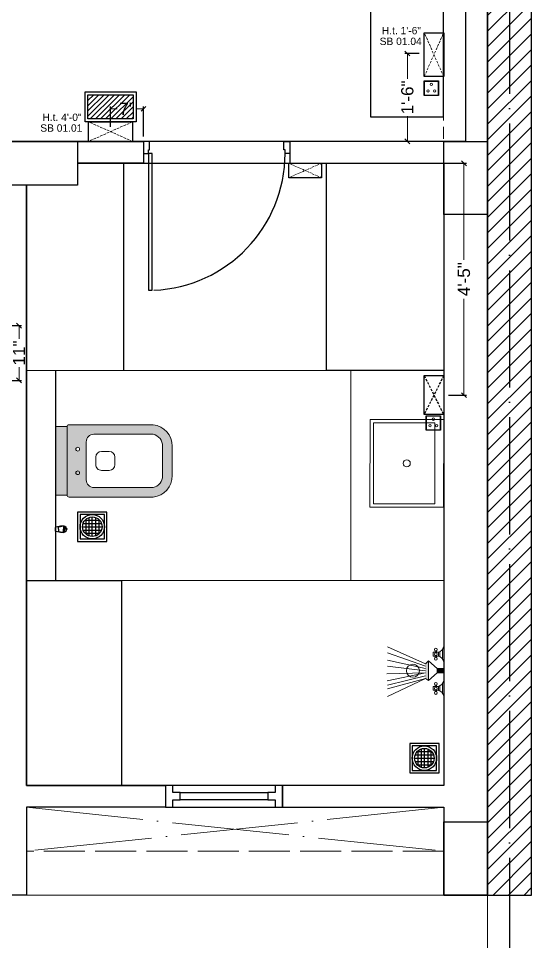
# Model space of a CAD drawing. Header units: millimetres. Extents: x 35877 to 3066687, y -650199 to -40525.
# Drawn here: x 149743.9 to 149849, y -180554.2 to -180365 of the extents above; entities that cross this region are included whole.
import ezdxf

# ---------------------------------------------------------------- set-up
doc = ezdxf.new("R2010")
doc.units = ezdxf.units.MM
doc.header["$MEASUREMENT"] = 0
doc.header["$PDMODE"] = 35
for name, pattern in [('ACAD_ISO02W100', [15, 12, -3]), ('ACAD_ISO04W100', [30, 24, -3, 0, -3]), ('DASHED', [0.75, 0.5, -0.25]), ('DASHED2', [0.375, 0.25, -0.125])]:
    doc.linetypes.add(name, pattern=pattern)
doc.layers.get('Defpoints').update_dxf_attribs({"color": 220})
for name, color, linetype in [('09ELECTRICAL', 5, 'Continuous'), ('AR DOOR', 40, 'Continuous'), ('AR ELE-5', 134, 'Continuous'), ('SANIT', 232, 'Continuous'), ('WC-DET', 8, 'Continuous')]:
    doc.layers.add(name, color=color, linetype=linetype)
for name, color, linetype, lineweight in [('COLUMN', 1, 'Continuous', 30), ('dim05', 1, 'Continuous', 13), ('el', 7, 'Continuous', 20), ('ELEC-wires', 1, 'DASHED2', 13), ('Electrical', 84, 'Continuous', 30), ('FURNITURE', 32, 'Continuous', 9), ('furniture dimensions', 1, 'DASHED', 0), ('FURNITURE-1', 252, 'Continuous', 13), ('GROUND FLOOR', 7, 'Continuous', 9), ('GROUND FLOOR  ( HATCH )', 251, 'Continuous', 9), ('GROUND FLOOR  ( PLINE )', 251, 'Continuous', 30), ('hatch-rcc', 251, 'Continuous', 9), ('Labelling', 1, 'Continuous', 25), ('UTILITY', 48, 'Continuous', 9), ('wall', 7, 'Continuous', 30), ('X_PLOT', 1, 'Continuous', 9), ('XX~SLAB ( BEAM )~ ( DIM )', 7, 'Continuous', 9), ('XX~STR BEAM', 5, 'ACAD_ISO02W100', 9)]:
    doc.layers.add(name, color=color, linetype=linetype, lineweight=lineweight)
doc.layers.add('XX~SLAB ( PLINE )', color=251, linetype='Continuous', plot=False)
doc.styles.add('Arial', font='arial.ttf')
doc.styles.get("Standard").update_dxf_attribs({"font": 'arial.ttf', "height": 6})
doc.dimstyles.new('ISO-25', dxfattribs={"dimtxt": 2.5, "dimasz": 1, "dimexe": 0.5, "dimexo": 1, "dimtad": 0, "dimdec": 1, "dimlunit": 4, "dimtxsty": 'Standard', "dimblk": 'OBLIQUE', "dimcen": 2.5, "dimclrd": 1, "dimclre": 1, "dimclrt": 5, "dimadec": 0, "dimazin": 0, "dimtfac": 1, "dimtdec": 1, "dimtmove": 0, "dimatfit": 3, "dimfxl": 1, "dimlwd": -1, "dimarcsym": 0})

# ---------------------------------------------------------------- blocks, each defined once
blk = doc.blocks.new('*U25')
for points in [[(-40, 0), (0, 0), (0, 30), (10, 30), (10, 100), (-40, 100)], [(1160, 0), (1120, 0), (1120, 30), (1110, 30), (1110, 100), (1160, 100)], [(0, 0), (0, -1120), (30, -1120), (30, 0)]]:
    blk.add_lwpolyline(points, close=True)
at = {"layer": 'AR ELE-5', "linetype": 'ByBlock', "ltscale": 15}
blk.add_arc((-1.6, 0.7), 1121.6, 272.37301, 359.96526, dxfattribs=at)
blk = doc.blocks.new('6616')
at = {"color": 242, "linetype": 'DASHED', "true_color": 0xcd2027}
for p, q in [((386784.79, -36915.77), (386775.78, -36911.78)), ((386784.79, -36911.78), (386775.78, -36915.77))]:
    blk.add_line(p, q, dxfattribs=at)
at = {"layer": 'ELEC-wires', "color": 5, "linetype": 'ByBlock', "lineweight": 30, "ltscale": 4}
blk.add_lwpolyline([(386775.78, -36911.78), (386784.79, -36911.78), (386784.79, -36915.77), (386775.78, -36915.77)], close=True, dxfattribs=at)
blk = doc.blocks.new('_Oblique')
at = {"layer": 'wall', "color": 0, "lineweight": -2}
blk.add_line((-0.5, -0.5), (0.5, 0.5), dxfattribs=at)
blk = doc.blocks.new('*D353')
at = {"layer": 'Defpoints', "color": 0, "lineweight": 0, "transparency": 16777216}
for p in [(149769.48, -180383.49), (149762.73, -180388.15), (149769.48, -180390.14)]:
    blk.add_point(p, dxfattribs=at)
at = {"layer": 'dim05', "color": 1, "linetype": 'Continuous', "lineweight": -2, "transparency": 16777216}
for p, q in [((149762.73, -180387.15), (149762.73, -180382.99)), ((149769.48, -180389.14), (149769.48, -180382.99))]:
    blk.add_line(p, q, dxfattribs=at)
at = {"layer": 'dim05', "color": 1, "linetype": 'Continuous', "transparency": 16777216}
for p, q in [((149762.73, -180383.49), (149764.06, -180383.49)), ((149769.48, -180383.49), (149768.16, -180383.49))]:
    blk.add_line(p, q, dxfattribs=at)
at = {"layer": 'dim05', "color": 1, "transparency": 16777216, "rotation": 180}
blk.add_blockref('_Oblique', (149762.73, -180383.49), dxfattribs=at)
at = {"layer": 'dim05', "color": 1, "transparency": 16777216}
blk.add_blockref('_Oblique', (149769.48, -180383.49), dxfattribs=at)
at = {"layer": 'dim05', "color": 5, "lineweight": 25, "transparency": 16777216, "insert": (149766.11, -180383.49), "char_height": 2.5, "attachment_point": 5, "style": 'Arial'}
blk.add_mtext('7"', dxfattribs=at)
blk = doc.blocks.new('*D355')
at = {"layer": 'Defpoints', "color": 0, "lineweight": 0, "transparency": 16777216}
for p in [(149826.99, -180372.14), (149823.54, -180390.15), (149826.99, -180390.15)]:
    blk.add_point(p, dxfattribs=at)
at = {"layer": 'dim05', "color": 1, "linetype": 'Continuous', "lineweight": -2, "transparency": 16777216}
for p, q in [((149825.99, -180372.14), (149823.04, -180372.14)), ((149825.99, -180390.15), (149823.04, -180390.15))]:
    blk.add_line(p, q, dxfattribs=at)
at = {"layer": 'dim05', "color": 1, "linetype": 'Continuous', "transparency": 16777216}
for p, q in [((149823.54, -180372.14), (149823.54, -180377.31)), ((149823.54, -180390.15), (149823.54, -180384.97))]:
    blk.add_line(p, q, dxfattribs=at)
at = {"layer": 'dim05', "color": 1, "transparency": 16777216}
for p, rotation in [((149823.54, -180372.14), 90), ((149823.54, -180390.15), 270)]:
    blk.add_blockref('_Oblique', p, dxfattribs=dict(at, rotation=rotation))
at = {"layer": 'dim05', "color": 5, "lineweight": 25, "transparency": 16777216, "insert": (149823.54, -180381.14), "char_height": 2.5, "attachment_point": 5, "rotation": 90, "style": 'Arial'}
blk.add_mtext('1\'-6"', dxfattribs=at)
blk = doc.blocks.new('GF')
at = {"color": 9, "true_color": 0xc7c8ca}
blk.add_lwpolyline([(133536.56, -183540.16), (133537.74, -183540.16), (133537.74, -183571.16), (133536.56, -183571.16)], close=True, dxfattribs=at)
at = {"layer": 'FURNITURE', "color": 9, "lineweight": 30, "true_color": 0xc7c8ca}
for p, q in [((133682.2, -183543.34), (133682.2, -183570.84)), ((133543.67, -183627.92), (133551.14, -183627.92))]:
    blk.add_line(p, q, dxfattribs=at)
at = {"layer": 'FURNITURE', "color": 9, "lineweight": 25, "true_color": 0xc7c8ca}
blk.add_line((133536.2, -183545.34), (133686.7, -183545.34), dxfattribs=at)
at = {"layer": 'FURNITURE', "color": 9, "linetype": 'DASHED', "lineweight": 30, "true_color": 0xc7c8ca}
blk.add_line((133543.67, -183640.78), (133543.67, -183573.36), dxfattribs=at)
at = {"layer": 'FURNITURE', "color": 9, "linetype": 'DASHED', "lineweight": 20, "true_color": 0xc7c8ca}
blk.add_line((133551.14, -183627.92), (133536.2, -183627.92), dxfattribs=at)
at = {"layer": 'FURNITURE', "color": 9, "lineweight": 30, "true_color": 0xc7c8ca}
for points in [[(133536.2, -183537.34), (133551.14, -183537.34), (133551.14, -183573.36), (133536.2, -183573.36)], [(133683.7, -183633.84), (133683.7, -183570.84), (133685.2, -183570.84), (133685.2, -183633.84)], [(133536.2, -183579.68), (133537.23, -183579.68), (133537.23, -183587.68), (133536.2, -183587.68)], [(133536.2, -183604.1), (133537.23, -183604.1), (133537.23, -183612.1), (133536.2, -183612.1)], [(133536.2, -183615.13), (133537.23, -183615.13), (133537.23, -183623.12), (133536.2, -183623.12)], [(133536.2, -183626.23), (133537.23, -183626.23), (133537.23, -183634.23), (133536.2, -183634.23)], [(133682.19, -183633.84), (133667.19, -183633.84), (133667.19, -183661.34), (133682.19, -183661.34)]]:
    blk.add_lwpolyline(points, close=True, dxfattribs=at)
for points in [[(133682.2, -183543.34), (133682.2, -183570.84), (133667.2, -183570.84), (133667.2, -183543.34), (133682.2, -183543.34)], [(133543.67, -183640.78), (133543.67, -183580.36), (133551.14, -183580.36), (133551.14, -183627.92)]]:
    blk.add_lwpolyline(points, dxfattribs=at)
for points in [[(133557.67, -183546.83), (133567.64, -183546.83, -0.414214), (133570.64, -183549.83), (133570.64, -183559.78, -0.414214), (133567.64, -183562.78), (133557.67, -183562.78, -0.414214), (133554.67, -183559.78), (133554.67, -183549.83, -0.414214)], [(133608.63, -183630.84), (133608.63, -183573.84, -0.414214), (133611.63, -183570.84), (133686.7, -183570.84), (133686.7, -183633.84), (133611.63, -183633.84, -0.414214)]]:
    blk.add_lwpolyline(points, format="xyb", close=True, dxfattribs=at)
at = {"layer": 'FURNITURE', "color": 9, "true_color": 0xc7c8ca}
blk.add_lwpolyline([(133609.63, -183630.84), (133609.63, -183573.84, -0.414214), (133611.63, -183571.84), (133683.7, -183571.84), (133683.7, -183632.84), (133611.63, -183632.84, -0.414214)], format="xyb", close=True, dxfattribs=at)
at = {"layer": 'FURNITURE', "color": 9, "linetype": 'DASHED', "lineweight": 20, "true_color": 0xc7c8ca}
blk.add_lwpolyline([(133536.2, -183640.79), (133543.67, -183640.79), (133543.67, -183580.36), (133536.2, -183580.36)], close=True, dxfattribs=at)
at = {"layer": 'Labelling', "color": 9, "linetype": 'DASHED2', "lineweight": 0, "ltscale": 10, "true_color": 0xc7c8ca}
blk.add_line((133682.2, -183543.34), (133682.19, -183667.34), dxfattribs=at)
blk = doc.blocks.new('FLOOR LT.')
at = {"layer": '09ELECTRICAL'}
h = blk.add_hatch(dxfattribs=at)
h.set_pattern_fill('ANSI31', color=256, scale=6.05916, angle=180, style=0)
h.set_pattern_definition([(225, (8190.6031, -14293.93296), (0.535559115, -0.535559115), [])])
h.paths.add_polyline_path([(0.56, -5.52), (-8.83, -5.52), (-8.83, -0.49), (0.56, -0.49)])
for points in [[(1.17, -6.13), (-9.43, -6.13), (-9.43, 0.12), (1.17, 0.12)], [(0.56, -5.52), (-8.83, -5.52), (-8.83, -0.49), (0.56, -0.49)]]:
    blk.add_lwpolyline(points, close=True, dxfattribs=at)
blk = doc.blocks.new('A$C07311617')
at = {"layer": 'UTILITY'}
h = blk.add_hatch(color=7, dxfattribs=at)
h.paths.add_polyline_path([(-3.13, 2.02), (-3.13, 0), (-3.74, 0), (-3.74, 0.46), (-3.74, 1.42)])
h.paths.add_polyline_path([(-3.13, 0), (-3.13, -0.46), (-3.13, -2.02), (-3.74, -1.59), (-3.74, -0.46), (-3.74, 0)])
h = blk.add_hatch(color=7, dxfattribs=at)
h.paths.add_polyline_path([(0, 0.46), (0, 0), (-1.35, 0), (-1.35, 0.46)])
h.paths.add_polyline_path([(0, 0), (0, -0.46), (-1.35, -0.46), (-1.35, 0)])
at = {"layer": 'UTILITY', "color": 7}
for p, q in [((-3.74, 1.42), (-11.52, 4.9)), ((-1.74, 3.79), (-1.74, 4.05)), ((-1.47, 3.79), (-1.47, 4.05)), ((-0.8, 3.9), (-0.8, 2.88)), ((-0.27, 2.44), (-0.27, 4.33)), ((-3.74, 0.94), (-11.52, 3.66)), ((-3.74, 0.46), (-11.52, 2.15)), ((-3.13, 2.02), (-3.74, 1.42)), ((-3.13, -0.46), (-3.13, 2.02)), ((-1.35, 0.46), (-3.13, 2.02)), ((-1.74, 2.99), (-1.74, 2.72)), ((-1.47, 2.99), (-1.47, 2.72)), ((-3.74, 0), (-11.52, 0.93)), ((-3.13, 0.46), (-3.13, 1.42)), ((-1.35, -0.46), (-1.35, 0.46)), ((-1.35, 0.46), (0, 0.46)), ((0, -0.46), (0, 0.46)), ((-3.74, -0.46), (-11.62, -0.61)), ((-3.74, -0.46), (-11.57, -2.09)), ((-3.74, -1.03), (-11.52, -2.96)), ((-3.74, -1.59), (-11.52, -5.3)), ((-3.74, -1.59), (-11.52, -3.73)), ((-3.74, -1.59), (-3.13, -2.02)), ((-3.13, -0.46), (-3.13, -2.02)), ((-1.35, -0.46), (-3.13, -2.02)), ((-1.35, -0.46), (0, -0.46)), ((-1.74, -3.22), (-1.74, -2.95)), ((-1.47, -3.22), (-1.47, -2.95)), ((-0.8, -4.13), (-0.8, -3.11)), ((-0.27, -2.68), (-0.27, -4.56)), ((-1.74, -4.02), (-1.74, -4.29)), ((-1.47, -4.02), (-1.47, -4.29))]:
    blk.add_line(p, q, dxfattribs=at)
for points in [[(-1.07, 2.99), (-2.14, 2.99), (-2.14, 3.79), (-1.07, 3.79)], [(-1.07, -3.22), (-2.14, -3.22), (-2.14, -4.02), (-1.07, -4.02)]]:
    blk.add_lwpolyline(points, close=True, dxfattribs=at)
for points in [[(-1.35, 0.46), (-3.13, 2.02)], [(-3.13, -2.02), (-1.35, -0.46)]]:
    blk.add_lwpolyline(points, dxfattribs=at)
for centre, radius in [((-1.6, 4.32), 0.298), ((-1.6, 3.39), 0.298), ((-1.6, 2.45), 0.298), ((-6.31, 0), 1.33), ((-1.6, -2.69), 0.298), ((-1.6, -3.62), 0.298), ((-1.6, -4.55), 0.298)]:
    blk.add_circle(centre, radius, dxfattribs=at)
for centre, start, end in [((-1.47, 5.26), 285.2551, 344.7449), ((-1.47, 1.52), 15.2551, 74.7449), ((-1.47, -1.75), 285.2551, 344.7449), ((-1.47, -5.49), 15.2551, 74.7449)]:
    blk.add_arc(centre, 1.52, start, end, dxfattribs=at)
blk = doc.blocks.new('NAHNYsquare')
at = {"color": 253}
for p, q in [((4.49, -1.65), (1.51, -1.65)), ((1.67, -4.48), (1.67, -1.49)), ((2.33, -4.87), (2.33, -1.1)), ((3, -0.99), (3, -4.99)), ((3.67, -4.87), (3.67, -1.1)), ((4.33, -4.48), (4.33, -1.49)), ((5, -2.99), (1, -2.99)), ((4.89, -2.32), (1.11, -2.32)), ((4.89, -3.65), (1.11, -3.65)), ((4.49, -4.32), (1.51, -4.32))]:
    blk.add_line(p, q, dxfattribs=at)
for points in [[(0, -5.99), (6, -5.99), (6, 0.01), (0, 0.01)], [(0.5, -5.49), (5.5, -5.49), (5.5, -0.49), (0.5, -0.49)]]:
    blk.add_lwpolyline(points, close=True)
for radius in [2.5, 2]:
    blk.add_circle((3, -2.99), radius)
blk = doc.blocks.new('A$C3EC62B37')
at = {"layer": 'FURNITURE', "lineweight": 30, "ltscale": 0.25, "true_color": 0xffffff}
h = blk.add_hatch(color=7, dxfattribs=at)
h.dxf.hatch_style = 1
h.paths.add_polyline_path([(-12.22, 0), (-12.22, 2.35), (-26.26, 2.35), (-26.26, 0)])
h.paths.add_polyline_path([(-26.26, 2.35), (-12.22, 2.35, 0.414214), (-11.83, 2.74), (-11.83, 19.96, 0.388639), (-16.24, 23.87), (-22.38, 23.87, 0.379499), (-26.65, 19.96), (-26.65, 2.74, 0.414214)])
h.paths.add_polyline_path([(-15.35, 6.26), (-23.13, 6.26, -0.414214), (-24.7, 7.83), (-24.7, 19.96, -0.349567), (-22.37, 21.91), (-16.24, 21.91, -0.364948), (-13.78, 19.96), (-13.78, 7.83, -0.414214)], flags=16)
h.paths.add_polyline_path([(-18.46, 8.22), (-20.02, 8.22, -0.414214), (-21.2, 9.39), (-21.2, 10.96, -0.414214), (-20.02, 12.13), (-18.46, 12.13, -0.414214), (-17.28, 10.96), (-17.28, 9.39, -0.414214)], flags=0)
h.paths.add_polyline_path([(-22.06, 4.53, -1), (-21.27, 4.53, -1)], flags=16)
at = {"layer": 'FURNITURE', "color": 0, "linetype": 'ByBlock', "lineweight": -2}
for p, q in [((-22.24, 23.87), (-16.24, 23.87)), ((-22.24, 21.91), (-16.24, 21.91)), ((-26.65, 2.74), (-26.65, 19.96)), ((-24.7, 7.83), (-24.7, 19.96)), ((-13.78, 7.83), (-13.78, 19.96)), ((-11.83, 2.74), (-11.83, 19.96)), ((-20.02, 12.13), (-18.46, 12.13)), ((-21.2, 9.39), (-21.2, 10.96)), ((-17.28, 9.39), (-17.28, 10.96)), ((-20.02, 8.22), (-18.46, 8.22)), ((-23.13, 6.26), (-15.35, 6.26)), ((-26.26, 2.35), (-12.22, 2.35)), ((-26.26, 2.35), (-26.26, 0)), ((-12.22, 2.35), (-12.22, 0)), ((-26.26, 0), (-12.22, 0)), ((-26.26, 0), (-12.22, 0))]:
    blk.add_line(p, q, dxfattribs=at)
for centre in [(-21.66, 4.53), (-16.81, 4.53)]:
    blk.add_circle(centre, 0.391, dxfattribs=at)
for centre, radius, start, end in [((-22.31, 19.5), 4.37, 89.0873, 174.0395), ((-16.17, 19.5), 4.37, 5.9605, 90.9127), ((-22.31, 19.48), 2.44, 88.437, 168.6348), ((-16.17, 19.48), 2.44, 11.3652, 91.563), ((-20.02, 10.96), 1.17, 90, 180), ((-18.46, 10.96), 1.17, 0, 90), ((-23.13, 7.83), 1.57, 180, 270), ((-20.02, 9.39), 1.17, 180, 270), ((-18.46, 9.39), 1.17, 270, 0), ((-15.35, 7.83), 1.57, 270, 0), ((-26.26, 2.74), 0.391, 180, 270), ((-12.22, 2.74), 0.391, 270, 0)]:
    blk.add_arc(centre, radius, start, end, dxfattribs=at)
blk = doc.blocks.new('A$C775F2B7C')
at = {"layer": 'WC-DET', "color": 7}
for points in [[(0.0199, 0.0758), (0.0069, 0.0758, 0.150223), (0, 0.0598), (0, 0.0369), (0.0069, 0.004, 0.333354), (0.0114, 0), (0.0248, 0), (0.0382, 0, 0.333354), (0.0427, 0.004), (0.0496, 0.0369), (0.0496, 0.0598, 0.150223), (0.0427, 0.0758), (0.0297, 0.0758)], [(0.0199, 0.0758), (0.0199, 0.0819, -0.414214), (0.0206, 0.0826), (0.0248, 0.0826)], [(0.0248, 0.0758), (0.0199, 0.0758, 0.150223)], [(0.0297, 0.0758), (0.0297, 0.0819, 0.414214), (0.0289, 0.0826), (0.0248, 0.0826)], [(0.025, 0.0202), (0.0118, 0.0202, -0.354974), (0.0072, 0.0233), (0, 0.0572)], [(0.0246, 0.0202), (0.0378, 0.0202, 0.354974), (0.0423, 0.0233), (0.0496, 0.0572)]]:
    blk.add_lwpolyline(points, format="xyb", dxfattribs=at)
blk.add_lwpolyline([(0.0297, 0.0758), (0.0248, 0.0758)], dxfattribs=at)
at = {"layer": 'WC-DET'}
for points in [[(0, 0.0575), (0.0248, 0.0575)], [(0.0005, 0.0627), (0.0248, 0.0627)], [(0.0011, 0.0651), (0.0248, 0.0651)], [(0.0485, 0.0651), (0.0248, 0.0651)], [(0.0491, 0.0627), (0.0248, 0.0627)], [(0.0496, 0.0575), (0.0248, 0.0575)]]:
    blk.add_lwpolyline(points, dxfattribs=at)
blk = doc.blocks.new('*D904')
at = {"layer": 'Defpoints', "color": 0, "lineweight": 0, "transparency": 16777216}
for p in [(149740.98, -180427.92), (149743.98, -180427.92), (149740.98, -180439.15)]:
    blk.add_point(p, dxfattribs=at)
at = {"layer": 'dim05', "color": 1, "linetype": 'Continuous', "lineweight": -2, "transparency": 16777216}
for p, q in [((149741.98, -180427.92), (149744.48, -180427.92)), ((149741.98, -180439.15), (149744.48, -180439.15))]:
    blk.add_line(p, q, dxfattribs=at)
at = {"layer": 'dim05', "color": 1, "linetype": 'Continuous', "transparency": 16777216}
for p, q in [((149743.98, -180427.92), (149743.98, -180430.62)), ((149743.98, -180439.15), (149743.98, -180436.45))]:
    blk.add_line(p, q, dxfattribs=at)
at = {"layer": 'dim05', "color": 1, "transparency": 16777216}
for p, rotation in [((149743.98, -180427.92), 90), ((149743.98, -180439.15), 270)]:
    blk.add_blockref('_Oblique', p, dxfattribs=dict(at, rotation=rotation))
at = {"layer": 'dim05', "color": 5, "lineweight": 25, "transparency": 16777216, "insert": (149743.98, -180433.53), "char_height": 2.5, "attachment_point": 5, "rotation": 90, "style": 'Arial'}
blk.add_mtext('11"', dxfattribs=at)
blk = doc.blocks.new('*D911')
at = {"layer": 'Defpoints', "color": 0, "lineweight": 0, "transparency": 16777216}
for p in [(149829.06, -180394.65), (149830.98, -180442.16), (149835.14, -180442.16)]:
    blk.add_point(p, dxfattribs=at)
at = {"layer": 'dim05', "color": 1, "linetype": 'Continuous', "lineweight": -2, "transparency": 16777216}
for p, q in [((149830.06, -180394.65), (149835.64, -180394.65)), ((149831.98, -180442.16), (149835.64, -180442.16))]:
    blk.add_line(p, q, dxfattribs=at)
at = {"layer": 'dim05', "color": 1, "linetype": 'Continuous', "transparency": 16777216}
for p, q in [((149835.14, -180394.65), (149835.14, -180414.4)), ((149835.14, -180442.16), (149835.14, -180422.4))]:
    blk.add_line(p, q, dxfattribs=at)
at = {"layer": 'dim05', "color": 1, "transparency": 16777216}
for p, rotation in [((149835.14, -180394.65), 90), ((149835.14, -180442.16), 270)]:
    blk.add_blockref('_Oblique', p, dxfattribs=dict(at, rotation=rotation))
at = {"layer": 'dim05', "color": 5, "lineweight": 25, "transparency": 16777216, "insert": (149835.14, -180418.4), "char_height": 2.5, "attachment_point": 5, "rotation": 90, "style": 'Arial'}
blk.add_mtext('4\'-5"', dxfattribs=at)
blk = doc.blocks.new('erfer')
at = {"layer": 'hatch-rcc', "lineweight": 30}
blk.add_lwpolyline([(1905.9, -1304.21), (1908.38, -1304.21), (1908.38, -1306.73), (1905.9, -1306.73)], close=True, dxfattribs=at)
at = {"layer": 'hatch-rcc'}
blk.add_lwpolyline([(1905.96, -1304.28), (1908.31, -1304.28), (1908.31, -1306.66), (1905.96, -1306.66)], close=True, dxfattribs=at)
for centre in [(1906.56, -1305.95), (1907.14, -1304.81), (1907.72, -1305.95)]:
    blk.add_circle(centre, 0.211, dxfattribs=at)

msp = doc.modelspace()

# ---------------------------------------------------------------- hatches: boundary and pattern name
at = {"layer": 'GROUND FLOOR  ( HATCH )', "transparency": 33554687}
h = msp.add_hatch(dxfattribs=at)
h.set_pattern_fill('ANSI31', color=6, scale=18, style=0)
h.set_pattern_definition([(45, (33308.2916, -17925.4715), (-1.590990258, 1.590990258), [])])
h.paths.add_polyline_path([(149848.978, -180263.892), (149839.978, -180263.892), (149839.978, -180544.646), (149848.978, -180544.646)])

# ---------------------------------------------------------------- linework, layer by layer
at = {"layer": 'COLUMN', "transparency": 33554687}
for points in [[(149755.978, -180390.146), (149755.978, -180399.146), (149740.978, -180399.146), (149740.978, -180390.146)], [(149830.978, -180390.146), (149839.978, -180390.146), (149839.978, -180405.146), (149830.978, -180405.146)], [(149830.978, -180529.646), (149839.978, -180529.646), (149839.978, -180544.646), (149830.978, -180544.646)]]:
    msp.add_lwpolyline(points, close=True, dxfattribs=at)
at = {"layer": 'FURNITURE', "color": 9, "true_color": 0xc7c8ca, "transparency": 33554687}
msp.add_line((149811.978, -180480.146), (149811.978, -180437.144), dxfattribs=at)
at = {"layer": 'FURNITURE', "color": 9, "lineweight": 30, "true_color": 0xc7c8ca, "transparency": 33554687}
for points in [[(149755.978, -180394.646), (149830.978, -180394.646), (149830.978, -180522.146), (149745.478, -180522.146), (149745.478, -180399.146)], [(149745.478, -180399.146), (149745.478, -180437.146), (149765.445, -180437.062), (149765.445, -180394.646), (149755.978, -180394.688)]]:
    msp.add_lwpolyline(points, dxfattribs=at)
for points in [[(149806.978, -180394.646), (149830.978, -180394.646), (149830.978, -180437.146), (149806.978, -180437.146)], [(149745.478, -180480.147), (149764.978, -180480.145), (149764.978, -180522.145), (149745.478, -180522.147)]]:
    msp.add_lwpolyline(points, close=True, dxfattribs=at)
at = {"layer": 'FURNITURE', "color": 9, "true_color": 0xc7c8ca, "transparency": 33554687}
for points in [[(149830.972, -180465.153), (149815.869, -180465.145), (149815.889, -180447.145), (149830.983, -180447.153)], [(149829.172, -180464.432), (149816.589, -180464.425), (149816.609, -180447.865), (149829.183, -180447.872)]]:
    msp.add_lwpolyline(points, close=True, dxfattribs=at)
msp.add_circle((149823.416, -180456.149), 0.72, dxfattribs=at)
at = {"layer": 'furniture dimensions', "color": 18, "lineweight": 0, "true_color": 0x000000, "transparency": 33554687}
msp.add_lwpolyline([(149684.978, -180261.146), (149835.478, -180261.146), (149835.478, -180390.146), (149684.978, -180390.146)], close=True, dxfattribs=at)
at = {"layer": 'furniture dimensions', "color": 9, "linetype": 'Continuous', "lineweight": 30, "true_color": 0xc7c8ca, "transparency": 33554687}
msp.add_lwpolyline([(149684.978, -180261.146), (149835.478, -180261.146), (149835.478, -180390.146), (149684.978, -180390.146)], close=True, dxfattribs=at)
at = {"layer": 'GROUND FLOOR', "transparency": 33554687}
for p, q in [((149839.978, -180235.998, 0.352), (149839.978, -180604.966)), ((149769.478, -180390.146), (149740.978, -180390.146)), ((149769.478, -180390.146), (149769.478, -180394.646)), ((149830.978, -180390.146), (149799.482, -180390.145)), ((149799.482, -180390.145), (149799.482, -180394.645)), ((149830.978, -180394.646), (149755.978, -180394.646)), ((149830.978, -180394.646), (149830.978, -180522.146)), ((149745.478, -180399.146), (149745.478, -180522.146)), ((149745.478, -180437.146), (149830.978, -180437.146)), ((149745.478, -180480.146), (149830.978, -180480.146)), ((149776.978, -180522.146), (149830.978, -180522.146)), ((149797.978, -180522.146), (149797.978, -180526.646)), ((149745.478, -180526.646), (149745.478, -180544.646)), ((149776.978, -180526.646), (149830.978, -180526.646)), ((149830.978, -180526.646), (149830.978, -180544.646)), ((149839.978, -180544.646), (149439.478, -180544.646))]:
    msp.add_line(p, q, dxfattribs=at)
at = {"layer": 'GROUND FLOOR', "color": 1, "linetype": 'ACAD_ISO04W100', "transparency": 33554687}
for p, q in [((149844.478, -180235.998, 0.352), (149844.478, -180544.646)), ((149745.478, -180526.646), (149830.978, -180535.646)), ((149830.978, -180526.646), (149745.478, -180535.646))]:
    msp.add_line(p, q, dxfattribs=at)
at = {"layer": 'GROUND FLOOR', "linetype": 'ACAD_ISO02W100', "ltscale": 0.7, "transparency": 33554687}
msp.add_line((149830.978, -180535.646), (149745.478, -180535.646), dxfattribs=at)
at = {"layer": 'GROUND FLOOR', "color": 6, "lineweight": 30, "transparency": 33554687}
msp.add_lwpolyline([(149848.978, -180263.892), (149839.978, -180263.892), (149839.978, -180544.646), (149848.978, -180544.646)], close=True, dxfattribs=at)
at = {"layer": 'GROUND FLOOR  ( PLINE )', "transparency": 33554687}
msp.add_lwpolyline([(149839.978, -180252.146), (149794.978, -180252.146), (149794.978, -180261.146), (149835.478, -180261.146), (149835.478, -180390.146), (149799.482, -180390.145), (149799.482, -180394.645), (149830.978, -180394.646), (149830.978, -180522.146), (149797.978, -180522.146), (149797.978, -180526.646), (149830.978, -180526.646), (149830.978, -180544.646), (149839.978, -180544.646)], close=True, dxfattribs=at)
for points in [[(149745.478, -180522.146), (149773.973, -180522.146), (149773.973, -180526.646), (149745.478, -180526.646), (149745.478, -180544.646), (149740.978, -180544.646), (149740.978, -180390.146), (149769.478, -180390.146), (149769.478, -180394.646), (149755.978, -180394.646)], [(149745.478, -180399.146), (149745.478, -180522.146)]]:
    msp.add_lwpolyline(points, dxfattribs=at)
at = {"layer": 'GROUND FLOOR  ( PLINE )', "color": 9, "true_color": 0xc7c8ca, "transparency": 33554687}
for points in [[(149751.478, -180437.146), (149751.478, -180475.154)], [(149751.478, -180442.146), (149751.478, -180480.146)]]:
    msp.add_lwpolyline(points, dxfattribs=at)
at = {"layer": 'X_PLOT', "linetype": 'ACAD_ISO04W100', "lineweight": 30, "transparency": 33554687}
msp.add_line((149844.478, -180235.998, 0.352), (149844.478, -180579.832), dxfattribs=at)
at = {"layer": 'XX~SLAB ( BEAM )~ ( DIM )', "color": 242, "linetype": 'DASHED', "lineweight": 25, "true_color": 0xcd2027, "transparency": 33554687}
for p, q in [((149830.978, -180438.159), (149826.978, -180446.159)), ((149826.978, -180438.159), (149830.978, -180446.159))]:
    msp.add_line(p, q, dxfattribs=at)
at = {"layer": 'XX~SLAB ( PLINE )', "transparency": 33554687}
msp.add_lwpolyline([(149797.973, -180522.146), (149796.473, -180522.146), (149796.473, -180523.646), (149794.973, -180523.646), (149794.973, -180525.146), (149776.973, -180525.146), (149776.973, -180523.646), (149775.473, -180523.646), (149775.473, -180522.146), (149773.973, -180522.146), (149773.973, -180526.646), (149775.473, -180526.646), (149775.473, -180525.146), (149776.973, -180525.146), (149776.973, -180523.646), (149794.973, -180523.646), (149794.973, -180525.146), (149796.473, -180525.146), (149796.473, -180526.646), (149797.973, -180526.646), (149797.973, -180522.146), (149773.973, -180522.146), (149773.973, -180526.646), (149797.973, -180526.646)], close=True, dxfattribs=at)
at = {"layer": 'XX~STR BEAM', "lineweight": 30, "transparency": 33554687}
msp.add_lwpolyline([(149826.978, -180438.159), (149830.978, -180438.159), (149830.978, -180446.159), (149826.978, -180446.159)], close=True, dxfattribs=at)

# ---------------------------------------------------------------- block references
at = {"layer": '09ELECTRICAL', "linetype": 'Continuous', "transparency": 33554687, "xscale": 0.9844334334397289, "yscale": 0.9844334334397289, "zscale": 0.9844334334397289}
msp.add_blockref('FLOOR LT.', (149766.799, -180380.127), dxfattribs=at)
at = {"layer": 'AR DOOR', "linetype": 'ByBlock', "lineweight": -2, "transparency": 33554687, "extrusion": (0, 0, -1), "xscale": -0.02500332000264408, "yscale": 0.02500332000264408, "zscale": -0.02500332000264408}
msp.add_blockref('*U25', (-149770.478, -180392.645), dxfattribs=at)
at = {"layer": 'el', "color": 1, "transparency": 33554687, "rotation": 270}
msp.add_blockref('6616', (186742.761, 206407.906), dxfattribs=at)
at = {"layer": 'el', "color": 1, "transparency": 33554687}
msp.add_blockref('6616', (-237017.555, -143474.375), dxfattribs=at)
at = {"layer": 'el', "color": 1, "transparency": 33554687, "xscale": 0.7392914800855637, "yscale": 0.7392914800855637, "zscale": 0.7392914800855637}
msp.add_blockref('6616', (-136140.78, -153106.08), dxfattribs=at)
at = {"layer": 'FURNITURE', "color": 9, "true_color": 0xc7c8ca, "transparency": 33554687, "rotation": 270}
msp.add_blockref('A$C3EC62B37', (149751.478, -180474.885), dxfattribs=at)
at = {"layer": 'FURNITURE', "lineweight": 18, "transparency": 33554687, "rotation": 0.03312803684924393}
msp.add_blockref('A$C07311617', (149830.978, -180498.648), dxfattribs=at)
at = {"layer": 'furniture dimensions', "color": 18, "lineweight": 30, "true_color": 0x000000, "transparency": 33554687}
msp.add_blockref('GF', (16148.781, 3276.19), dxfattribs=at)
at = {"layer": 'FURNITURE-1', "transparency": 33554687, "xscale": 1.18092012721511, "yscale": 1.18092012721511, "zscale": 1.18092012721511}
for p in [(147576.29, -178837.596), (147576.684, -178906.217)]:
    msp.add_blockref('erfer', p, dxfattribs=at)
at = {"layer": 'SANIT', "linetype": 'ByBlock', "transparency": 33554687, "rotation": 180}
for p in [(149761.978, -180472.132), (149830.031, -180519.563)]:
    msp.add_blockref('NAHNYsquare', p, dxfattribs=at)
at = {"layer": 'WC-DET', "transparency": 33554687, "xscale": -27.91359444021024, "yscale": 27.91359444021024, "zscale": 27.91359444021024, "rotation": 270}
msp.add_blockref('A$C775F2B7C', (149751.478, -180470.338), dxfattribs=at)

# ---------------------------------------------------------------- texts
at = {"layer": 'Electrical', "color": 240, "true_color": 0xed1f24, "transparency": 33554687}
for s, p in [('H.t. 1\'-6"', (149818.314, -180368.196)), ('H.t. 4\'-0"', (149748.78, -180385.963))]:
    msp.add_text(s, height=1.5, dxfattribs=at).set_placement(p)
at = {"layer": 'Electrical', "color": 5, "transparency": 33554687}
for s, p in [('SB 01.04', (149817.863, -180370.394)), ('SB 01.01', (149748.329, -180388.161))]:
    msp.add_text(s, height=1.5, dxfattribs=at).set_placement(p)

# ---------------------------------------------------------------- dimensions: what is measured, and where the dimension line sits
at = {"layer": 'dim05', "color": 27, "lineweight": 25, "true_color": 0x7d5120, "transparency": 33554687}
for base, p1, p2, picture, middle in [((149823.545, -180390.145), (149826.991, -180372.141), (149826.99, -180390.145), '*D355', (149823.545, -180381.143)), ((149743.978, -180427.918), (149740.978, -180439.146), (149740.978, -180427.918), '*D904', (149743.978, -180433.532))]:
    dim = msp.add_linear_dim(base=base, p1=p1, p2=p2, angle=90, dimstyle='ISO-25', override={"dimdec": 0, "dimtxsty": 'Arial'}, dxfattribs=at)
    dim.commit()
    dim.dimension.update_dxf_attribs({"geometry": picture, "text_midpoint": middle})
dim = msp.add_linear_dim(base=(149769.482, -180383.49), p1=(149762.732, -180388.152), p2=(149769.482, -180390.144), dimstyle='ISO-25', override={"dimdec": 0, "dimtxsty": 'Arial'}, dxfattribs=at)
dim.commit()
dim.dimension.update_dxf_attribs({"geometry": '*D353', "text_midpoint": (149766.107, -180383.49)})
dim = msp.add_linear_dim(base=(149835.135, -180442.159), p1=(149829.056, -180394.646), p2=(149830.978, -180442.159), angle=90, text='4\'-5"', dimstyle='ISO-25', override={"dimdec": 0, "dimtxsty": 'Arial'}, dxfattribs=at)
dim.commit()
dim.dimension.update_dxf_attribs({"geometry": '*D911', "text_midpoint": (149835.135, -180418.402)})

doc.saveas('drawing.dxf')
